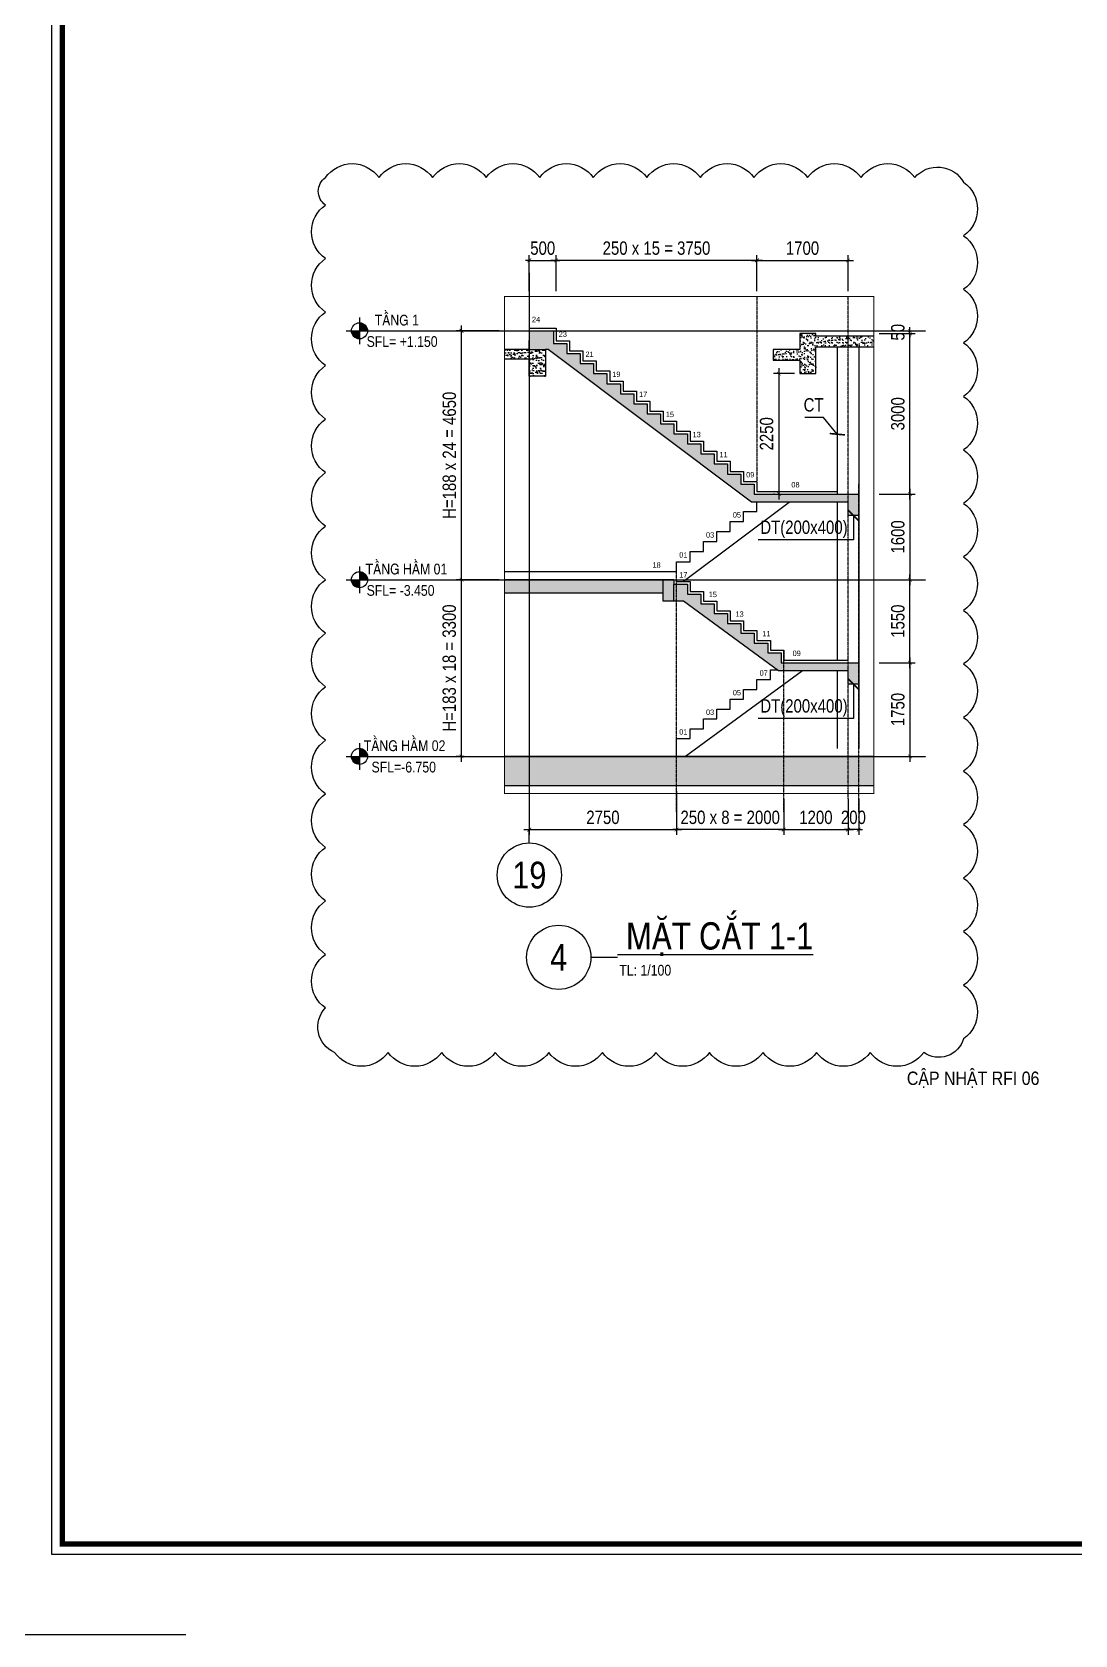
# Model space of a CAD drawing. Header units: millimetres. Extents: x 379264 to 1158416, y -283062 to 356890.
# Drawn here: x 946746 to 956481, y -31152 to -16180 of the extents above; entities that cross this region are included whole.
import ezdxf
from ezdxf.enums import TextEntityAlignment as Align

# ---------------------------------------------------------------- set-up
doc = ezdxf.new("R2010")
doc.units = ezdxf.units.MM
for name, pattern in [('BLOCK A - CHI TIET THANG 3$0$HIDDEN', [0.375, 0.25, -0.125]), ('CENTER', [2, 1.25, -0.25, 0.25, -0.25]), ('DASHED2', [0.375, 0.25, -0.125]), ('HIDDEN', [9.525, 6.35, -3.175])]:
    doc.linetypes.add(name, pattern=pattern)
for name, color, linetype in [('01PM. TEXT A', 3, 'Continuous'), ('02PM. TEXT B', 4, 'Continuous'), ('03PM. TEXT C', 1, 'Continuous'), ('04PM. THIN', 7, 'Continuous'), ('05PM. FRAME', 4, 'Continuous'), ('11PM. DIM', 2, 'Continuous'), ('12PM. GRID', 8, 'CENTER'), ('13PM. HATCH', 8, 'Continuous'), ('BLOCK A - CHI TIET THANG 1$0$Ky hieu Truc', 1, 'Continuous'), ('BLOCK A - CHI TIET THANG 3$0$Number Step', 94, 'Continuous'), ('X-Ref', 7, 'Continuous')]:
    doc.layers.add(name, color=color, linetype=linetype)
doc.styles.add('[PMDC2013]STYLE', font='arial.ttf', dxfattribs={"width": 0.8})
doc.styles.add('arial', font='arial.ttf', dxfattribs={"width": 0.85})
doc.styles.add('BLOCK A - CHI TIET THANG 1$0$VNI-HelveC', font='VHELVCN_0.TTF')
doc.styles.add('BLOCK A - CHI TIET THANG 1$0$VNI-HelveCB', font='VHELVCB_0.TTF')
doc.styles.add('BLOCK A - CHI TIET THANG 3$0$VNI-HelveCB', font='VHELVCB_0.TTF')
doc.dimstyles.new('BLOCK A - CHI TIET THANG 1$0$Dim 50 (A1-A2)', dxfattribs={"dimscale": 50, "dimtxt": 2.5, "dimasz": 0.7, "dimexe": 1, "dimexo": 1, "dimgap": 1, "dimtad": 1, "dimdec": 0, "dimzin": 12, "dimdsep": 46, "dimtxsty": '[PMDC2013]STYLE', "dimblk": 'ARCHTICK', "dimcen": 0, "dimdle": 1, "dimclrd": 2, "dimclre": 2, "dimclrt": 4, "dimadec": 0, "dimazin": 0, "dimtfac": 1, "dimtdec": 0, "dimtix": 1, "dimtmove": 2, "dimatfit": 3, "dimldrblk": 'ARCHTICK', "dimfxl": 1, "dimtolj": 1, "dimtzin": 0, "dimarcsym": 0})
pattern_1 = [(37.5, (107473.65, -58.845), (-1.600031, 48.941324), [0, -38.608, 0, -43.18, 0, -41.275]), (7.5, (107473.65, -58.845), (44.95233, 71.68251), [0, -20.828, 0, -34.798, 0, -13.335]), (327.5, (107442.407, -58.845), (79.099237, 0.143718), [0, -12.7, 0, -45.72, 0, -59.69]), (317.5, (107442.41, -58.845), (76.355645, 22.292932), [0, -6.35, 0, -29.972, 0, -34.29])]

# ---------------------------------------------------------------- blocks, each defined once
blk = doc.blocks.new('CHG_XX_Khung ten')
blk.add_lwpolyline([(15, 579), (826, 579), (826, 15), (15, 15)], close=True)
at = {"color": 4, "linetype": 'Continuous', "const_width": 1}
blk.add_lwpolyline([(17, 577), (824, 577), (824, 17), (17, 17)], close=True, dxfattribs=at)
at = {"layer": 'Defpoints', "color": 1, "ltscale": 2}
blk.add_lwpolyline([(40.06, 0), (0, 0), (0, 40)], dxfattribs=at)
blk = doc.blocks.new('BLOCK A - CHI TIET THANG 3$0$Number Step')
at = {"color": 0, "linetype": 'ByBlock', "lineweight": -2, "style": 'BLOCK A - CHI TIET THANG 3$0$VNI-HelveCB'}
blk.add_attdef('TEXT', text='', height=2, dxfattribs=at).set_placement((0, 0), align=Align.MIDDLE)
blk = doc.blocks.new('BLOCK A - CHI TIET THANG 1$0$HTT-Title')
at = {"lineweight": -2}
blk.add_line((6, 0), (11, 0), dxfattribs=at)
at = {"linetype": 'ByBlock', "lineweight": -2}
blk.add_circle((0, 0), 6, dxfattribs=at)
at = {"linetype": 'ByBlock', "lineweight": -2, "style": 'BLOCK A - CHI TIET THANG 1$0$VNI-HelveCB'}
blk.add_attdef('DWG.NAME', text='', height=5, dxfattribs=at).set_placement((11, 0), align=Align.BOTTOM_LEFT)
blk.add_attdef('NUMBER', text='', height=5, dxfattribs=at).set_placement((0, 0), align=Align.MIDDLE_CENTER)
at = {"linetype": 'ByBlock', "lineweight": -2, "style": 'BLOCK A - CHI TIET THANG 1$0$VNI-HelveC'}
blk.add_attdef('SCALE', text='', height=2, dxfattribs=at).set_placement((11.32, -1.41), align=Align.TOP_LEFT)
blk = doc.blocks.new('_ArchTick')
at = {"color": 0, "linetype": 'ByBlock', "const_width": 0.15}
blk.add_lwpolyline([(-0.5, -0.5), (0.5, 0.5)], dxfattribs=at)
blk = doc.blocks.new('*D1059')
at = {"layer": '11PM. DIM', "color": 2, "lineweight": -2, "transparency": 16777216}
for p, q in [((-283, 3900), (-683, 3900)), ((-633, 1525), (-633, 3950)), ((-622, 1575), (-583, 1575))]:
    blk.add_line(p, q, dxfattribs=at)
at = {"layer": 'Defpoints', "color": 0, "transparency": 16777216}
for p in [(-633, 3900), (-233, 3900), (-672, 1575)]:
    blk.add_point(p, dxfattribs=at)
at = {"layer": '11PM. DIM', "color": 2, "lineweight": -2, "transparency": 16777216, "xscale": 35, "yscale": 35, "zscale": 35}
for p, rotation in [((-633, 3900), 90), ((-633, 1575), 270)]:
    blk.add_blockref('_ArchTick', p, dxfattribs=dict(at, rotation=rotation))
at = {"layer": '11PM. DIM', "color": 4, "transparency": 16777216, "insert": (-746, 2737), "char_height": 125, "attachment_point": 5, "rotation": 90, "style": '[PMDC2013]STYLE'}
blk.add_mtext('\\A1;H=188 x 24 = 4650', dxfattribs=at)
blk = doc.blocks.new('BLOCK A - CHI TIET THANG 1$0$Level')
at = {"linetype": 'ByBlock'}
h = blk.add_hatch(color=0, dxfattribs=at)
h.paths.add_polyline_path([(0, 1.5), (0, 0), (1.5, 0, 0.414214)])
h.paths.add_polyline_path([(0, 0), (-1.5, 0, 0.414214), (0, -1.5)])
at = {"color": 0, "linetype": 'ByBlock'}
for p, q in [((-2.5, 0), (21, 0)), ((0, 2.5), (0, -2.5))]:
    blk.add_line(p, q, dxfattribs=at)
blk.add_circle((0, 0), 1.5, dxfattribs=at)
at = {"color": 0, "linetype": 'ByBlock', "lineweight": -2, "style": 'BLOCK A - CHI TIET THANG 1$0$VNI-HelveC'}
for tag, p in [('FLOOR', (2.5, 1)), ('LEVEL', (2.5, -3))]:
    blk.add_attdef(tag, p, '', height=2, dxfattribs=at)
blk = doc.blocks.new('*D1047')
at = {"layer": '11PM. DIM', "color": 2, "lineweight": -2, "transparency": 16777216}
for p, q in [((-283, 1575), (-683, 1575)), ((-633, -125), (-633, 1625)), ((-609, -75), (-683, -75))]:
    blk.add_line(p, q, dxfattribs=at)
at = {"layer": 'Defpoints', "color": 0, "transparency": 16777216}
for p in [(-633, 1575), (-233, 1575), (-559, -75)]:
    blk.add_point(p, dxfattribs=at)
at = {"layer": '11PM. DIM', "color": 2, "lineweight": -2, "transparency": 16777216, "xscale": 35, "yscale": 35, "zscale": 35}
for p, rotation in [((-633, 1575), 90), ((-633, -75), 270)]:
    blk.add_blockref('_ArchTick', p, dxfattribs=dict(at, rotation=rotation))
at = {"layer": '11PM. DIM', "color": 4, "transparency": 16777216, "insert": (-747, 750), "char_height": 125, "attachment_point": 5, "rotation": 90, "style": '[PMDC2013]STYLE'}
blk.add_mtext('\\A1;H=183 x 18 = 3300', dxfattribs=at)
blk = doc.blocks.new('BLOCK A - CHI TIET THANG 1$0$HTT-Grid')
at = {"layer": '05PM. FRAME', "linetype": 'ByBlock', "lineweight": -2}
blk.add_line((0, -2.5), (0, 0), dxfattribs=at)
blk.add_circle((0, -8.5), 6, dxfattribs=at)
at = {"layer": '03PM. TEXT C', "linetype": 'ByBlock', "lineweight": -2, "style": '[PMDC2013]STYLE', "width": 0.8}
blk.add_attdef('GRID', text='', height=5, dxfattribs=at).set_placement((0, -8.5), align=Align.MIDDLE)
blk = doc.blocks.new('*D1048')
at = {"layer": '11PM. DIM', "color": 2, "lineweight": -2, "transparency": 16777216}
for p, q in [((1375, -400), (1375, -809)), ((0, -470), (0, -809)), ((-50, -759), (1425, -759))]:
    blk.add_line(p, q, dxfattribs=at)
at = {"layer": 'Defpoints', "color": 0, "transparency": 16777216}
for p in [(0, -420), (1375, -350), (1375, -759)]:
    blk.add_point(p, dxfattribs=at)
at = {"layer": '11PM. DIM', "color": 2, "lineweight": -2, "transparency": 16777216, "xscale": 35, "yscale": 35, "zscale": 35, "rotation": 180}
blk.add_blockref('_ArchTick', (0, -759), dxfattribs=at)
at = {"layer": '11PM. DIM', "color": 2, "lineweight": -2, "transparency": 16777216, "xscale": 35, "yscale": 35, "zscale": 35}
blk.add_blockref('_ArchTick', (1375, -759), dxfattribs=at)
at = {"layer": '11PM. DIM', "color": 4, "transparency": 16777216, "insert": (687, -645), "char_height": 125, "attachment_point": 5, "style": '[PMDC2013]STYLE'}
blk.add_mtext('\\A1;2750', dxfattribs=at)
blk = doc.blocks.new('*D1049')
at = {"layer": '11PM. DIM', "color": 2, "lineweight": -2, "transparency": 16777216}
for p, q in [((1375, -470), (1375, -809)), ((2375, -470), (2375, -809)), ((1375, -759), (1340, -759)), ((2375, -759), (1375, -759)), ((2375, -759), (2410, -759))]:
    blk.add_line(p, q, dxfattribs=at)
at = {"layer": 'Defpoints', "color": 0, "transparency": 16777216}
for p in [(1375, -420), (2375, -420), (1375, -759)]:
    blk.add_point(p, dxfattribs=at)
at = {"layer": '11PM. DIM', "color": 2, "lineweight": -2, "transparency": 16777216, "xscale": 35, "yscale": 35, "zscale": 35}
blk.add_blockref('_ArchTick', (1375, -759), dxfattribs=at)
at = {"layer": '11PM. DIM', "color": 2, "lineweight": -2, "transparency": 16777216, "xscale": 35, "yscale": 35, "zscale": 35, "rotation": 180}
blk.add_blockref('_ArchTick', (2375, -759), dxfattribs=at)
at = {"layer": '11PM. DIM', "color": 4, "transparency": 16777216, "insert": (1875, -645), "char_height": 125, "attachment_point": 5, "style": '[PMDC2013]STYLE'}
blk.add_mtext('\\A1;250 x 8 = 2000', dxfattribs=at)
blk = doc.blocks.new('*D1050')
at = {"layer": '11PM. DIM', "color": 2, "lineweight": -2, "transparency": 16777216}
for p, q in [((2375, -470), (2375, -809)), ((2975, -470), (2975, -809)), ((2325, -759), (3025, -759))]:
    blk.add_line(p, q, dxfattribs=at)
at = {"layer": 'Defpoints', "color": 0, "transparency": 16777216}
for p in [(2375, -420), (2975, -420), (2975, -759)]:
    blk.add_point(p, dxfattribs=at)
at = {"layer": '11PM. DIM', "color": 2, "lineweight": -2, "transparency": 16777216, "xscale": 35, "yscale": 35, "zscale": 35, "rotation": 180}
blk.add_blockref('_ArchTick', (2375, -759), dxfattribs=at)
at = {"layer": '11PM. DIM', "color": 2, "lineweight": -2, "transparency": 16777216, "xscale": 35, "yscale": 35, "zscale": 35}
blk.add_blockref('_ArchTick', (2975, -759), dxfattribs=at)
at = {"layer": '11PM. DIM', "color": 4, "transparency": 16777216, "insert": (2675, -645), "char_height": 125, "attachment_point": 5, "style": '[PMDC2013]STYLE'}
blk.add_mtext('\\A1;1200', dxfattribs=at)
blk = doc.blocks.new('*D1051')
at = {"layer": '11PM. DIM', "color": 2, "lineweight": -2, "transparency": 16777216}
for p, q in [((2975, -470), (2975, -809)), ((3075, -470), (3075, -809)), ((2975, -759), (2940, -759)), ((3075, -759), (2975, -759)), ((3075, -759), (3110, -759))]:
    blk.add_line(p, q, dxfattribs=at)
at = {"layer": 'Defpoints', "color": 0, "transparency": 16777216}
for p in [(2975, -420), (3075, -420), (2975, -759)]:
    blk.add_point(p, dxfattribs=at)
at = {"layer": '11PM. DIM', "color": 2, "lineweight": -2, "transparency": 16777216, "xscale": 35, "yscale": 35, "zscale": 35}
blk.add_blockref('_ArchTick', (2975, -759), dxfattribs=at)
at = {"layer": '11PM. DIM', "color": 2, "lineweight": -2, "transparency": 16777216, "xscale": 35, "yscale": 35, "zscale": 35, "rotation": 180}
blk.add_blockref('_ArchTick', (3075, -759), dxfattribs=at)
at = {"layer": '11PM. DIM', "color": 4, "transparency": 16777216, "insert": (3025, -645), "char_height": 125, "attachment_point": 5, "style": '[PMDC2013]STYLE'}
blk.add_mtext('\\A1;200', dxfattribs=at)
blk = doc.blocks.new('*D1052')
at = {"layer": '11PM. DIM', "color": 2, "lineweight": -2, "transparency": 16777216}
for p, q in [((2175, 4558), (200, 4558)), ((250, 4270), (250, 4608)), ((2125, 4270), (2125, 4608))]:
    blk.add_line(p, q, dxfattribs=at)
at = {"layer": 'Defpoints', "color": 0, "transparency": 16777216}
for p in [(250, 4558), (250, 4220), (2125, 4220)]:
    blk.add_point(p, dxfattribs=at)
at = {"layer": '11PM. DIM', "color": 2, "lineweight": -2, "transparency": 16777216, "xscale": 35, "yscale": 35, "zscale": 35, "rotation": 180}
blk.add_blockref('_ArchTick', (250, 4558), dxfattribs=at)
at = {"layer": '11PM. DIM', "color": 2, "lineweight": -2, "transparency": 16777216, "xscale": 35, "yscale": 35, "zscale": 35}
blk.add_blockref('_ArchTick', (2125, 4558), dxfattribs=at)
at = {"layer": '11PM. DIM', "color": 4, "transparency": 16777216, "insert": (1187, 4672), "char_height": 125, "attachment_point": 5, "style": '[PMDC2013]STYLE'}
blk.add_mtext('\\A1;250 x 15 = 3750', dxfattribs=at)
blk = doc.blocks.new('*D1053')
at = {"layer": '11PM. DIM', "color": 2, "lineweight": -2, "transparency": 16777216}
for p, q in [((0, 4558), (-35, 4558)), ((0, 4270), (0, 4608)), ((0, 4558), (250, 4558)), ((250, 4270), (250, 4608)), ((250, 4558), (285, 4558))]:
    blk.add_line(p, q, dxfattribs=at)
at = {"layer": 'Defpoints', "color": 0, "transparency": 16777216}
for p in [(250, 4558), (0, 4220), (250, 4220)]:
    blk.add_point(p, dxfattribs=at)
at = {"layer": '11PM. DIM', "color": 2, "lineweight": -2, "transparency": 16777216, "xscale": 35, "yscale": 35, "zscale": 35}
blk.add_blockref('_ArchTick', (0, 4558), dxfattribs=at)
at = {"layer": '11PM. DIM', "color": 2, "lineweight": -2, "transparency": 16777216, "xscale": 35, "yscale": 35, "zscale": 35, "rotation": 180}
blk.add_blockref('_ArchTick', (250, 4558), dxfattribs=at)
at = {"layer": '11PM. DIM', "color": 4, "transparency": 16777216, "insert": (125, 4672), "char_height": 125, "attachment_point": 5, "style": '[PMDC2013]STYLE'}
blk.add_mtext('\\A1;500', dxfattribs=at)
blk = doc.blocks.new('*D1054')
at = {"layer": '11PM. DIM', "color": 2, "lineweight": -2, "transparency": 16777216}
for p, q in [((3265, 800), (3603, 800)), ((3553, 850), (3553, -125)), ((3265, -75), (3603, -75))]:
    blk.add_line(p, q, dxfattribs=at)
at = {"layer": 'Defpoints', "color": 0, "transparency": 16777216}
for p in [(3215, 800), (3215, -75), (3553, -75)]:
    blk.add_point(p, dxfattribs=at)
at = {"layer": '11PM. DIM', "color": 2, "lineweight": -2, "transparency": 16777216, "xscale": 35, "yscale": 35, "zscale": 35}
for p, rotation in [((3553, 800), 90), ((3553, -75), 270)]:
    blk.add_blockref('_ArchTick', p, dxfattribs=dict(at, rotation=rotation))
at = {"layer": '11PM. DIM', "color": 4, "transparency": 16777216, "insert": (3440, 363), "char_height": 125, "attachment_point": 5, "rotation": 90, "style": '[PMDC2013]STYLE'}
blk.add_mtext('\\A1;1750', dxfattribs=at)
blk = doc.blocks.new('*D1055')
at = {"layer": '11PM. DIM', "color": 2, "lineweight": -2, "transparency": 16777216}
for p, q in [((3265, 1575), (3603, 1575)), ((3553, 750), (3553, 1625)), ((3265, 800), (3603, 800))]:
    blk.add_line(p, q, dxfattribs=at)
at = {"layer": 'Defpoints', "color": 0, "transparency": 16777216}
for p in [(3215, 1575), (3553, 1575), (3215, 800)]:
    blk.add_point(p, dxfattribs=at)
at = {"layer": '11PM. DIM', "color": 2, "lineweight": -2, "transparency": 16777216, "xscale": 35, "yscale": 35, "zscale": 35}
for p, rotation in [((3553, 1575), 90), ((3553, 800), 270)]:
    blk.add_blockref('_ArchTick', p, dxfattribs=dict(at, rotation=rotation))
at = {"layer": '11PM. DIM', "color": 4, "transparency": 16777216, "insert": (3440, 1188), "char_height": 125, "attachment_point": 5, "rotation": 90, "style": '[PMDC2013]STYLE'}
blk.add_mtext('\\A1;1550', dxfattribs=at)
blk = doc.blocks.new('*D1056')
at = {"layer": '11PM. DIM', "color": 2, "lineweight": -2, "transparency": 16777216}
for p, q in [((3553, 2425), (3553, 1525)), ((3265, 2375), (3603, 2375)), ((3265, 1575), (3603, 1575))]:
    blk.add_line(p, q, dxfattribs=at)
at = {"layer": 'Defpoints', "color": 0, "transparency": 16777216}
for p in [(3215, 2375), (3215, 1575), (3553, 1575)]:
    blk.add_point(p, dxfattribs=at)
at = {"layer": '11PM. DIM', "color": 2, "lineweight": -2, "transparency": 16777216, "xscale": 35, "yscale": 35, "zscale": 35}
for p, rotation in [((3553, 2375), 90), ((3553, 1575), 270)]:
    blk.add_blockref('_ArchTick', p, dxfattribs=dict(at, rotation=rotation))
at = {"layer": '11PM. DIM', "color": 4, "transparency": 16777216, "insert": (3440, 1975), "char_height": 125, "attachment_point": 5, "rotation": 90, "style": '[PMDC2013]STYLE'}
blk.add_mtext('\\A1;1600', dxfattribs=at)
blk = doc.blocks.new('*D1057')
at = {"layer": '11PM. DIM', "color": 2, "lineweight": -2, "transparency": 16777216}
for p, q in [((3553, 2325), (3553, 3925)), ((3265, 3875), (3603, 3875)), ((3265, 2375), (3603, 2375))]:
    blk.add_line(p, q, dxfattribs=at)
at = {"layer": 'Defpoints', "color": 0, "transparency": 16777216}
for p in [(3215, 3875), (3553, 3875), (3215, 2375)]:
    blk.add_point(p, dxfattribs=at)
at = {"layer": '11PM. DIM', "color": 2, "lineweight": -2, "transparency": 16777216, "xscale": 35, "yscale": 35, "zscale": 35}
for p, rotation in [((3553, 3875), 90), ((3553, 2375), 270)]:
    blk.add_blockref('_ArchTick', p, dxfattribs=dict(at, rotation=rotation))
at = {"layer": '11PM. DIM', "color": 4, "transparency": 16777216, "insert": (3440, 3125), "char_height": 125, "attachment_point": 5, "rotation": 90, "style": '[PMDC2013]STYLE'}
blk.add_mtext('\\A1;3000', dxfattribs=at)
blk = doc.blocks.new('*D1058')
at = {"layer": '11PM. DIM', "color": 2, "lineweight": -2, "transparency": 16777216}
for p, q in [((2075, 4558), (3025, 4558)), ((2125, 4270), (2125, 4608)), ((2975, 4270), (2975, 4608))]:
    blk.add_line(p, q, dxfattribs=at)
at = {"layer": 'Defpoints', "color": 0, "transparency": 16777216}
for p in [(2975, 4558), (2125, 4220), (2975, 4220)]:
    blk.add_point(p, dxfattribs=at)
at = {"layer": '11PM. DIM', "color": 2, "lineweight": -2, "transparency": 16777216, "xscale": 35, "yscale": 35, "zscale": 35, "rotation": 180}
blk.add_blockref('_ArchTick', (2125, 4558), dxfattribs=at)
at = {"layer": '11PM. DIM', "color": 2, "lineweight": -2, "transparency": 16777216, "xscale": 35, "yscale": 35, "zscale": 35}
blk.add_blockref('_ArchTick', (2975, 4558), dxfattribs=at)
at = {"layer": '11PM. DIM', "color": 4, "transparency": 16777216, "insert": (2550, 4672), "char_height": 125, "attachment_point": 5, "style": '[PMDC2013]STYLE'}
blk.add_mtext('\\A1;1700', dxfattribs=at)
blk = doc.blocks.new('*D1060')
at = {"layer": '11PM. DIM', "color": 2, "lineweight": -2, "transparency": 16777216}
for p, q in [((3430, 3900), (3603, 3900)), ((3553, 3900), (3553, 3935)), ((3553, 3875), (3553, 3900)), ((3265, 3875), (3603, 3875)), ((3553, 3875), (3553, 3840))]:
    blk.add_line(p, q, dxfattribs=at)
at = {"layer": 'Defpoints', "color": 0, "transparency": 16777216}
for p in [(3380, 3900), (3553, 3900), (3215, 3875)]:
    blk.add_point(p, dxfattribs=at)
at = {"layer": '11PM. DIM', "color": 2, "lineweight": -2, "transparency": 16777216, "xscale": 35, "yscale": 35, "zscale": 35}
for p, rotation in [((3553, 3900), 270), ((3553, 3875), 90)]:
    blk.add_blockref('_ArchTick', p, dxfattribs=dict(at, rotation=rotation))
at = {"layer": '11PM. DIM', "color": 4, "transparency": 16777216, "insert": (3440, 3887), "char_height": 125, "attachment_point": 5, "rotation": 90, "style": '[PMDC2013]STYLE'}
blk.add_mtext('\\A1;50', dxfattribs=at)
blk = doc.blocks.new('*D1061')
at = {"layer": '11PM. DIM', "color": 2, "lineweight": -2, "transparency": 16777216}
for p, q in [((2475, 3500), (2279, 3500)), ((2329, 3550), (2329, 2325)), ((2289, 2375), (2279, 2375))]:
    blk.add_line(p, q, dxfattribs=at)
at = {"layer": 'Defpoints', "color": 0, "transparency": 16777216}
for p in [(2525, 3500), (2329, 2375), (2339, 2375)]:
    blk.add_point(p, dxfattribs=at)
at = {"layer": '11PM. DIM', "color": 2, "lineweight": -2, "transparency": 16777216, "xscale": 35, "yscale": 35, "zscale": 35}
for p, rotation in [((2329, 3500), 90), ((2329, 2375), 270)]:
    blk.add_blockref('_ArchTick', p, dxfattribs=dict(at, rotation=rotation))
at = {"layer": '11PM. DIM', "color": 4, "transparency": 16777216, "insert": (2215, 2938), "char_height": 125, "attachment_point": 5, "rotation": 90, "style": '[PMDC2013]STYLE'}
blk.add_mtext('\\A1;2250', dxfattribs=at)
blk = doc.blocks.new('A$C1F8660F3')
at = {"layer": '13PM. HATCH'}
h = blk.add_hatch(dxfattribs=at)
h.set_pattern_fill('AR-SAND', color=256)
h.set_pattern_definition(pattern_1)
h.paths.add_polyline_path([(3074.99, 2375), (2099.99, 2375), (2099.99, 2468.75), (1974.99, 2468.75), (1974.99, 2562.5), (1849.99, 2562.5), (1849.99, 2656.25), (1724.99, 2656.25), (1724.99, 2750), (1599.99, 2750), (1599.99, 2843.75), (1474.99, 2843.75), (1474.99, 2937.5), (1349.99, 2937.5), (1349.99, 3031.25), (1224.99, 3031.25), (1224.99, 3125), (1099.99, 3125), (1099.99, 3218.75), (974.99, 3218.75), (974.99, 3312.5), (849.99, 3312.5), (849.99, 3406.25), (724.99, 3406.25), (724.99, 3500), (599.99, 3500), (599.99, 3593.75), (474.99, 3593.75), (474.99, 3687.5), (349.99, 3687.5), (349.99, 3781.25), (224.99, 3781.25), (224.99, 3900), (0.31, 3900), (0, 3725), (150, 3725), (174.99, 3725), (2074.99, 2300), (2974.99, 2300), (2974.99, 2175), (3074.99, 2175)])
h = blk.add_hatch(dxfattribs=at)
h.set_pattern_fill('AR-SAND', color=256)
h.set_pattern_definition(pattern_1)
h.paths.add_polyline_path([(2674.99, 3750), (3215.3, 3750), (3215.3, 3850), (2674.99, 3850), (2674.99, 3875), (2524.99, 3875), (2524.99, 3725), (2274.99, 3725), (2274.99, 3625), (2524.99, 3625), (2524.99, 3500), (2674.99, 3500)])
h = blk.add_hatch(dxfattribs=at)
h.set_pattern_fill('AR-SAND', color=256)
h.set_pattern_definition(pattern_1)
h.paths.add_polyline_path([(150, 3725), (0, 3725), (0, 3635), (0.01, 3635), (0, 3475), (150, 3475)])
h.paths.add_polyline_path([(0, 3725), (-232.68, 3725), (-232.68, 3635), (0, 3635)])
h = blk.add_hatch(dxfattribs=at)
h.set_pattern_fill('AR-SAND', color=256)
h.set_pattern_definition(pattern_1)
h.paths.add_polyline_path([(1475, 1533.33), (1349.99, 1533.33), (1349.99, 1575), (-232.68, 1575), (-232.68, 1450), (1249.99, 1450), (1249.99, 1375), (1439.08, 1375), (2325.45, 725), (2975, 725), (2975, 600), (3075, 600), (3075, 800), (2350, 800), (2350, 891.67), (2225, 891.67), (2225, 983.33), (2100, 983.33), (2100, 1075), (1975, 1075), (1975, 1166.67), (1850, 1166.67), (1850, 1258.33), (1725, 1258.33), (1725, 1350), (1600, 1350), (1600, 1441.67), (1475, 1441.67)])
h = blk.add_hatch(dxfattribs=at)
h.set_pattern_fill('AR-SAND', color=256)
h.set_pattern_definition(pattern_1)
h.paths.add_polyline_path([(3215.3, -75), (-232.68, -75), (-232.68, -350), (3215.3, -350)])
at = {"linetype": 'BLOCK A - CHI TIET THANG 3$0$HIDDEN', "ltscale": 10, "const_width": 10}
blk.add_lwpolyline([(3215.3, -420.48), (-232.68, -420.48), (-232.68, 4219.66), (3215.3, 4219.66)], close=True, dxfattribs=at)
at = {"layer": '05PM. FRAME', "ltscale": 0.25}
for p, q in [((-0.01, 3900), (224.99, 3900)), ((0, 3725), (0.31, 3900)), ((224.99, 3900), (224.99, 3781.25)), ((224.99, 3781.25), (349.99, 3781.25)), ((349.99, 3781.25), (349.99, 3687.5)), ((0.01, 3635), (-232.67, 3635)), ((0, 3725), (150, 3725)), ((0, 3475), (0.01, 3635)), ((174.99, 3725), (150, 3725)), ((150, 3725), (150, 3475)), ((2074.99, 2300), (174.99, 3725)), ((349.99, 3687.5), (474.99, 3687.5)), ((474.99, 3687.5), (474.99, 3593.75)), ((474.99, 3593.75), (599.99, 3593.75)), ((599.99, 3593.75), (599.99, 3500)), ((150, 3475), (0, 3475)), ((599.99, 3500), (724.99, 3500)), ((724.99, 3500), (724.99, 3406.25)), ((724.99, 3406.25), (849.99, 3406.25)), ((849.99, 3406.25), (849.99, 3312.5)), ((849.99, 3312.5), (974.99, 3312.5)), ((974.99, 3312.5), (974.99, 3218.75)), ((974.99, 3218.75), (1099.99, 3218.75)), ((1099.99, 3218.75), (1099.99, 3125)), ((1099.99, 3125), (1224.99, 3125)), ((1224.99, 3125), (1224.99, 3031.25)), ((1224.99, 3031.25), (1349.99, 3031.25)), ((1349.99, 3031.25), (1349.99, 2937.5)), ((1349.99, 2937.5), (1474.99, 2937.5)), ((1474.99, 2937.5), (1474.99, 2843.75)), ((1474.99, 2843.75), (1599.99, 2843.75)), ((1599.99, 2843.75), (1599.99, 2750)), ((1599.99, 2750), (1724.99, 2750)), ((1724.99, 2750), (1724.99, 2656.25)), ((1724.99, 2656.25), (1849.99, 2656.25)), ((1849.99, 2656.25), (1849.99, 2562.5)), ((1849.99, 2562.5), (1974.99, 2562.5)), ((1974.99, 2562.5), (1974.99, 2468.75)), ((1974.99, 2468.75), (2099.99, 2468.75)), ((2099.99, 2468.75), (2099.99, 2375)), ((2974.99, 2300), (2074.99, 2300)), ((2099.99, 2375), (3074.99, 2375)), ((2974.99, 2175), (2974.99, 2300)), ((3074.99, 2375), (3074.99, 2175)), ((3074.99, 2175), (2974.99, 2175)), ((1349.99, 1575), (-232.68, 1575)), ((1349.99, 1575), (1349.99, 1533.33)), ((1349.99, 1533.33), (1475, 1533.33)), ((1475, 1533.33), (1475, 1441.67)), ((1249.99, 1450), (-232.68, 1450)), ((1249.99, 1375), (1249.99, 1450)), ((1439.08, 1375), (1249.99, 1375)), ((2325.45, 725), (1439.08, 1375)), ((1475, 1441.67), (1600, 1441.67)), ((1600, 1441.67), (1600, 1350)), ((1600, 1350), (1725, 1350)), ((1725, 1350), (1725, 1258.33)), ((1725, 1258.33), (1850, 1258.33)), ((1850, 1258.33), (1850, 1166.67)), ((1850, 1166.67), (1975, 1166.67)), ((1975, 1166.67), (1975, 1075)), ((1975, 1075), (2100, 1075)), ((2100, 1075), (2100, 983.33)), ((2100, 983.33), (2225, 983.33)), ((2225, 983.33), (2225, 891.67)), ((2225, 891.67), (2350, 891.67)), ((2350, 891.67), (2350, 800)), ((2350, 800), (3075, 800)), ((3075, 800), (3075, 600)), ((2975, 725), (2325.45, 725)), ((2975, 600), (2975, 725)), ((3075, 600), (2975, 600)), ((3215.3, -75), (-232.68, -75)), ((3215.3, -350), (-232.68, -350))]:
    blk.add_line(p, q, dxfattribs=at)
at = {"layer": '05PM. FRAME', "linetype": 'HIDDEN', "ltscale": 0.05}
for p, q in [((1249.99, 1450), (1249.99, 1575)), ((1349.99, 1375), (1349.99, 1533.33))]:
    blk.add_line(p, q, dxfattribs=at)
at = {"layer": '05PM. FRAME', "ltscale": 0.25, "flags": 128}
blk.add_lwpolyline([(3215.3, 3850), (2674.99, 3850), (2674.99, 3875), (2524.99, 3875), (2524.99, 3725), (2274.99, 3725), (2274.99, 3625), (2524.99, 3625), (2524.99, 3500), (2674.99, 3500), (2674.99, 3750), (3215.3, 3750)], dxfattribs=at)
at = {"layer": '05PM. FRAME', "ltscale": 0.25}
blk.add_lwpolyline([(0, 3725), (-232.68, 3725)], dxfattribs=at)
at = {"layer": '05PM. FRAME', "ltscale": 0.25, "flags": 128}
blk.add_lwpolyline([(1400, 1533.33), (1400, 1533.33)], close=True, dxfattribs=at)
at = {"layer": '12PM. GRID', "ltscale": 3}
for p, q in [((0, 4442.81), (0, -758.66)), ((-582.65, 3900), (3699.89, 3900)), ((-582.65, 1575), (3699.89, 1575)), ((-582.65, -75), (3699.89, -75))]:
    blk.add_line(p, q, dxfattribs=at)
at = {"layer": '12PM. GRID', "linetype": 'DASHED2', "ltscale": 3}
for p, q in [((2124.99, 4219.66), (2124.99, 2493.75)), ((2975, -472.6), (2975, 4219.66)), ((3075, -595.16), (3075, 2468.75)), ((1374.99, -595.16), (1374.99, 1650)), ((2374.99, -595.16), (2375, 916.67))]:
    blk.add_line(p, q, dxfattribs=at)
at = {"layer": '13PM. HATCH'}
for p, q in [((-0.01, 3925), (249.99, 3925)), ((249.99, 3925), (249.99, 3875)), ((249.99, 3875), (249.99, 3806.25)), ((249.99, 3806.25), (374.99, 3806.25)), ((374.99, 3806.25), (374.99, 3712.5)), ((2875, 3750), (2875, 2375)), ((3075, 3750), (3075, 0)), ((374.99, 3712.5), (499.99, 3712.5)), ((499.99, 3712.5), (499.99, 3618.75)), ((499.99, 3618.75), (624.99, 3618.75)), ((624.99, 3618.75), (624.99, 3525)), ((624.99, 3525), (749.99, 3525)), ((749.99, 3525), (749.99, 3431.25)), ((749.99, 3431.25), (874.99, 3431.25)), ((874.99, 3431.25), (874.99, 3337.5)), ((874.99, 3337.5), (999.99, 3337.5)), ((999.99, 3337.5), (999.99, 3243.75)), ((999.99, 3243.75), (1124.99, 3243.75)), ((1124.99, 3243.75), (1124.99, 3150)), ((1124.99, 3150), (1249.99, 3150)), ((1249.99, 3150), (1249.99, 3056.25)), ((1249.99, 3056.25), (1374.99, 3056.25)), ((1374.99, 3056.25), (1374.99, 2962.5)), ((1374.99, 2962.5), (1499.99, 2962.5)), ((1499.99, 2962.5), (1499.99, 2868.75)), ((1499.99, 2868.75), (1624.99, 2868.75)), ((1624.99, 2868.75), (1624.99, 2775)), ((1624.99, 2775), (1749.99, 2775)), ((1749.99, 2775), (1749.99, 2681.25)), ((1749.99, 2681.25), (1874.99, 2681.25)), ((1874.99, 2681.25), (1874.99, 2587.5)), ((1874.99, 2587.5), (1999.99, 2587.5)), ((1999.99, 2587.5), (1999.99, 2493.75)), ((1999.99, 2493.75), (2124.99, 2493.75)), ((2124.99, 2493.75), (2124.99, 2400)), ((2124.99, 2400), (2875, 2400)), ((2875, 2300), (2875, 825)), ((1374.99, 1650), (-232.68, 1650)), ((2875, 725), (2875, 0))]:
    blk.add_line(p, q, dxfattribs=at)
for points in [[(1375, 1650), (1375, 1743.75), (1500, 1743.75), (1500, 1837.5), (1625, 1837.5), (1625, 1931.25), (1750, 1931.25), (1750, 2025), (1875, 2025), (1875, 2118.75), (2000, 2118.75), (2000, 2212.5), (2125, 2212.5), (2125, 2300)], [(1436.11, 1558.33), (2425, 2300)], [(1375, -75), (1375, 91.67), (1500, 91.67), (1500, 183.33), (1625, 183.33), (1625, 275), (1750, 275), (1750, 366.67), (1875, 366.67), (1875, 458.33), (2000, 458.33), (2000, 550), (2125, 550), (2125, 641.67), (2250, 641.67), (2250, 733.33), (2314.08, 733.33)], [(2549.55, 725), (1458.64, -75)]]:
    blk.add_lwpolyline(points, dxfattribs=at)
at = {"layer": '13PM. HATCH', "flags": 128}
blk.add_lwpolyline([(1374.99, 1575), (1374.99, 1558.33), (1500, 1558.33), (1500, 1466.67), (1625, 1466.67), (1625, 1375), (1750, 1375), (1750, 1283.33), (1875, 1283.33), (1875, 1191.67), (2000, 1191.67), (2000, 1100), (2125, 1100), (2125, 1008.33), (2250, 1008.33), (2250, 916.67), (2375, 916.67), (2375, 825), (2975, 825)], dxfattribs=at)
at = {"layer": '01PM. TEXT A'}
ref = blk.add_blockref('BLOCK A - CHI TIET THANG 1$0$HTT-Title', (274.27, -1951.75), dxfattribs=dict(at, xscale=50, yscale=50, zscale=50))
ref.add_attrib('NUMBER', '4', dxfattribs={"layer": '0', "color": 0, "linetype": 'ByBlock', "lineweight": -2, "height": 250, "style": 'BLOCK A - CHI TIET THANG 1$0$VNI-HelveCB'}).set_placement((274.27, -1951.75), align=Align.MIDDLE_CENTER)
ref.add_attrib('DWG.NAME', '%%u MAËT CAÉT 1-1', dxfattribs={"layer": '0', "color": 3, "linetype": 'ByBlock', "lineweight": -2, "height": 250, "style": 'BLOCK A - CHI TIET THANG 1$0$VNI-HelveCB'}).set_placement((824.27, -1951.75), align=Align.BOTTOM_LEFT)
ref.add_attrib('SCALE', 'TL: 1/100', dxfattribs={"layer": '0', "color": 0, "linetype": 'ByBlock', "lineweight": -2, "height": 100, "style": 'BLOCK A - CHI TIET THANG 1$0$VNI-HelveC'}).set_placement((840.04, -2022.43), align=Align.TOP_LEFT)
at = {"layer": '02PM. TEXT B'}
ref = blk.add_blockref('BLOCK A - CHI TIET THANG 1$0$Level', (-1585.41, 3900), dxfattribs=dict(at, xscale=50, yscale=50, zscale=50))
ref.add_attrib('LEVEL', 'SFL= +1.150', dxfattribs={"layer": '0', "color": 0, "linetype": 'ByBlock', "lineweight": -2, "height": 100, "style": 'BLOCK A - CHI TIET THANG 1$0$VNI-HelveC'}).set_placement((-1518.54, 3800), align=Align.MIDDLE_LEFT)
ref.add_attrib('FLOOR', 'TAÀNG 1', dxfattribs={"layer": '0', "color": 0, "linetype": 'ByBlock', "lineweight": -2, "height": 100, "style": 'BLOCK A - CHI TIET THANG 1$0$VNI-HelveC'}).set_placement((-1443.07, 4000), align=Align.MIDDLE_LEFT)
ref = blk.add_blockref('BLOCK A - CHI TIET THANG 1$0$Level', (-1585.41, 1575.18), dxfattribs=dict(at, xscale=50, yscale=50, zscale=50))
ref.add_attrib('LEVEL', 'SFL= -3.450', dxfattribs={"layer": '0', "color": 0, "linetype": 'ByBlock', "lineweight": -2, "height": 100, "style": 'BLOCK A - CHI TIET THANG 1$0$VNI-HelveC'}).set_placement((-1518.54, 1475.18), align=Align.MIDDLE_LEFT)
ref.add_attrib('FLOOR', 'TAÀNG HAÀM 01', dxfattribs={"layer": '0', "color": 0, "linetype": 'ByBlock', "lineweight": -2, "height": 100, "style": 'BLOCK A - CHI TIET THANG 1$0$VNI-HelveC'}).set_placement((-1527.87, 1675.18), align=Align.MIDDLE_LEFT)
ref = blk.add_blockref('BLOCK A - CHI TIET THANG 1$0$Level', (-1585.41, -74.95), dxfattribs=dict(at, xscale=50, yscale=50, zscale=50))
ref.add_attrib('LEVEL', 'SFL=-6.750', dxfattribs={"layer": '0', "color": 0, "linetype": 'ByBlock', "lineweight": -2, "height": 100, "style": 'BLOCK A - CHI TIET THANG 1$0$VNI-HelveC'}).set_placement((-1472.94, -174.95), align=Align.MIDDLE_LEFT)
ref.add_attrib('FLOOR', 'TAÀNG HAÀM 02', dxfattribs={"layer": '0', "color": 0, "linetype": 'ByBlock', "lineweight": -2, "height": 100, "style": 'BLOCK A - CHI TIET THANG 1$0$VNI-HelveC'}).set_placement((-1545.21, 25.05), align=Align.MIDDLE_LEFT)
at = {"layer": 'BLOCK A - CHI TIET THANG 1$0$Ky hieu Truc'}
ref = blk.add_blockref('BLOCK A - CHI TIET THANG 1$0$HTT-Grid', (0, -758.66), dxfattribs=dict(at, xscale=50, yscale=50, zscale=50))
ref.add_attrib('GRID', '19', dxfattribs={"layer": '0', "linetype": 'ByBlock', "lineweight": -2, "height": 250, "style": 'BLOCK A - CHI TIET THANG 1$0$VNI-HelveC'}).set_placement((0, -1183.66), align=Align.MIDDLE)
at = {"layer": 'BLOCK A - CHI TIET THANG 3$0$Number Step', "xscale": 25, "yscale": 25, "zscale": 25}
for p, values in [((62.49, 4006.06), {'TEXT': '24'}), ((312.49, 3868.75), {'TEXT': '23'}), ((562.49, 3681.25), {'TEXT': '21'}), ((812.49, 3493.75), {'TEXT': '19'}), ((1062.49, 3306.25), {'TEXT': '17'}), ((1312.49, 3118.75), {'TEXT': '15'}), ((1562.49, 2931.25), {'TEXT': '13'}), ((1812.49, 2743.75), {'TEXT': '11'}), ((2062.49, 2556.25), {'TEXT': '09'}), ((2484.14, 2462.5), {'TEXT': '08'}), ((1937.5, 2181.25), {'TEXT': '05'}), ((1687.5, 1993.75), {'TEXT': '03'}), ((1437.5, 1806.25), {'TEXT': '01'}), ((1187.5, 1712.5), {'TEXT': '18'}), ((1437.5, 1620.83), {'TEXT': '17'}), ((1712.5, 1437.5), {'TEXT': '15'}), ((1962.5, 1254.17), {'TEXT': '13'}), ((2212.5, 1070.83), {'TEXT': '11'}), ((2495.74, 887.5), {'TEXT': '09'}), ((2187.5, 704.17), {'TEXT': '07'}), ((1937.5, 520.83), {'TEXT': '05'}), ((1687.5, 337.5), {'TEXT': '03'}), ((1437.5, 154.17), {'TEXT': '01'})]:
    blk.add_blockref('BLOCK A - CHI TIET THANG 3$0$Number Step', p, dxfattribs=at).add_auto_attribs(values)
at = {"layer": '01PM. TEXT A', "style": '[PMDC2013]STYLE', "width": 0.8}
for s, p in [('CT', (2560.4, 3146.13, -0.01)), ('DT(200x400)', (2155.76, 2002.79, -0.01)), ('DT(200x400)', (2155.76, 334.04, -0.01))]:
    blk.add_text(s, height=125, dxfattribs=at).set_placement(p)
at = {"layer": '11PM. DIM'}
for base, p1, p2, text, picture, middle in [((249.99, 4557.85), (2124.99, 4219.66), (249.99, 4219.66), '250 x 15 = <>', '*D1052', (1187.49, 4671.71)), ((1374.99, -758.67), (2374.99, -420.48), (1374.99, -420.48), '250 x 8 = <>', '*D1049', (1874.99, -644.85))]:
    dim = blk.add_linear_dim(base=base, p1=p1, p2=p2, text=text, dimstyle='BLOCK A - CHI TIET THANG 1$0$Dim 50 (A1-A2)', override={"dimlfac": 2}, dxfattribs=at)
    dim.commit()
    dim.dimension.update_dxf_attribs({"geometry": picture, "text_midpoint": middle})
for base, p1, p2, angle, picture, middle in [((249.99, 4557.85), (0, 4219.66), (249.99, 4219.66), 180, '*D1053', (125, 4671.67)), ((2975, 4557.85), (2124.99, 4219.66), (2975, 4219.66), 180, '*D1058', (2550, 4671.67)), ((3553.48, 3900), (3215.3, 3875), (3379.83, 3900), 270, '*D1060', (3439.66, 3887.5)), ((3553.48, 3875), (3215.3, 2375), (3215.3, 3875), 270, '*D1057', (3439.62, 3125)), ((2329.31, 2375), (2524.99, 3500), (2338.64, 2375), 90, '*D1061', (2215.48, 2937.5)), ((3553.48, 1575), (3215.3, 2375), (3215.3, 1575), 90, '*D1056', (3439.66, 1975)), ((3553.48, 1575), (3215.3, 800), (3215.3, 1575), 270, '*D1055', (3439.66, 1187.5)), ((3553.48, -74.86), (3215.3, 800), (3215.3, -74.86), 90, '*D1054', (3439.66, 362.57)), ((1374.99, -758.66), (0, -420.47), (1374.99, -350), 180, '*D1048', (687.5, -644.84)), ((2975, -758.67), (2374.99, -420.48), (2975, -420.48), 180, '*D1050', (2675, -644.85))]:
    dim = blk.add_linear_dim(base=base, p1=p1, p2=p2, angle=angle, dimstyle='BLOCK A - CHI TIET THANG 1$0$Dim 50 (A1-A2)', override={"dimlfac": 2}, dxfattribs=at)
    dim.commit()
    dim.dimension.update_dxf_attribs({"geometry": picture, "text_midpoint": middle})
for base, p1, p2, text, picture, middle in [((-632.68, 3900), (-671.69, 1574.91), (-232.68, 3900), 'H=188 x 24 = <>', '*D1059', (-746.5, 2737.46)), ((-632.68, 1574.91), (-559, -75.09), (-232.68, 1574.91), 'H=183 x 18 = <>', '*D1047', (-746.54, 749.91))]:
    dim = blk.add_linear_dim(base=base, p1=p1, p2=p2, angle=90, text=text, dimstyle='BLOCK A - CHI TIET THANG 1$0$Dim 50 (A1-A2)', override={"dimlfac": 2}, dxfattribs=at)
    dim.commit()
    dim.dimension.update_dxf_attribs({"geometry": picture, "text_midpoint": middle})
dim = blk.add_linear_dim(base=(2975, -758.67), p1=(3075, -420.48), p2=(2975, -420.48), dimstyle='BLOCK A - CHI TIET THANG 1$0$Dim 50 (A1-A2)', override={"dimlfac": 2}, dxfattribs=at)
dim.commit()
dim.dimension.update_dxf_attribs({"geometry": '*D1051', "text_midpoint": (3025, -644.85)})
for points in [[(2875, 2934.37), (2745.56, 3090.03), (2573.11, 3090.03)], [(3025, 2175), (3025, 1946.7), (2135.33, 1946.7)], [(3025, 600), (3025, 277.95), (2135.33, 277.95)]]:
    blk.add_leader(points, dimstyle='BLOCK A - CHI TIET THANG 1$0$Dim 50 (A1-A2)', override={"dimasz": 2, "dimlfac": 2}, dxfattribs=at)

msp = doc.modelspace()

# ---------------------------------------------------------------- block references
at = {"layer": '04PM. THIN', "xscale": 50, "yscale": 50, "zscale": 50}
msp.add_blockref('CHG_XX_Khung ten', (946179.92, -31152.33), dxfattribs=at)

# ---------------------------------------------------------------- next in the draw order: linework, layer by layer
at = {"layer": '11PM. DIM', "flags": 128}
msp.add_lwpolyline([(949484.86, -17539.83, -0.52056705), (949984.86, -17539.83, -0.52056705), (950484.86, -17539.83, -0.52056705), (950984.86, -17539.83, -0.52056705), (951484.86, -17539.83, -0.52056705), (951984.86, -17539.83, -0.52056705), (952484.86, -17539.83, -0.52056705), (952984.86, -17539.83, -0.52056705), (953484.86, -17539.83, -0.52056705), (953984.86, -17539.83, -0.52056705), (954484.86, -17539.83, -0.52056705), (954984.86, -17539.83, -0.52056705), (955441.68, -17583.01, -0.52056705), (955441.68, -18083.01, -0.52056705), (955441.68, -18583.01, -0.52056705), (955441.68, -19083.01, -0.52056705), (955441.68, -19583.01, -0.52056705), (955441.68, -20083.01, -0.52056705), (955441.68, -20583.01, -0.52056705), (955441.68, -21083.01, -0.52056705), (955441.68, -21583.01, -0.52056705), (955441.68, -22083.01, -0.52056705), (955441.68, -22583.01, -0.52056705), (955441.68, -23083.01, -0.52056705), (955441.68, -23583.01, -0.52056705), (955441.68, -24083.01, -0.52056705), (955441.68, -24583.01, -0.52056705), (955441.68, -25083.01, -0.52056705), (955441.68, -25583.01, -0.52056705), (955069.69, -25711.02, -0.52056705), (954569.69, -25711.02, -0.52056705), (954069.69, -25711.02, -0.52056705), (953569.69, -25711.02, -0.52056705), (953069.69, -25711.02, -0.52056705), (952569.69, -25711.02, -0.52056705), (952069.69, -25711.02, -0.52056705), (951569.69, -25711.02, -0.52056705), (951069.69, -25711.02, -0.52056705), (950569.69, -25711.02, -0.52056705), (950069.69, -25711.02, -0.52056705), (949569.69, -25711.02, -0.52056705), (949484.86, -25295.85, -0.52056705), (949484.86, -24795.85, -0.52056705), (949484.86, -24295.85, -0.52056705), (949484.86, -23795.85, -0.52056705), (949484.86, -23295.85, -0.52056705), (949484.86, -22795.85, -0.52056705), (949484.86, -22295.85, -0.52056705), (949484.86, -21795.85, -0.52056705), (949484.86, -21295.85, -0.52056705), (949484.86, -20795.85, -0.52056705), (949484.86, -20295.85, -0.52056705), (949484.86, -19795.85, -0.52056705), (949484.86, -19295.85, -0.52056705), (949484.86, -18795.85, -0.52056705), (949484.86, -18295.85, -0.52056705), (949484.86, -17795.85, -0.52056705)], format="xyb", close=True, dxfattribs=at)

# ---------------------------------------------------------------- next in the draw order: block references
at = {"layer": 'X-Ref'}
msp.add_blockref('A$C1F8660F3', (951387.85, -22871.15), dxfattribs=at)

# ---------------------------------------------------------------- next in the draw order: texts
at = {"layer": '11PM. DIM', "style": 'arial', "width": 0.85}
msp.add_text('CẬP NHẬT RFI 06', height=125, dxfattribs=at).set_placement((955530.44, -25952.81), align=Align.MIDDLE_CENTER)

doc.saveas('drawing.dxf')
